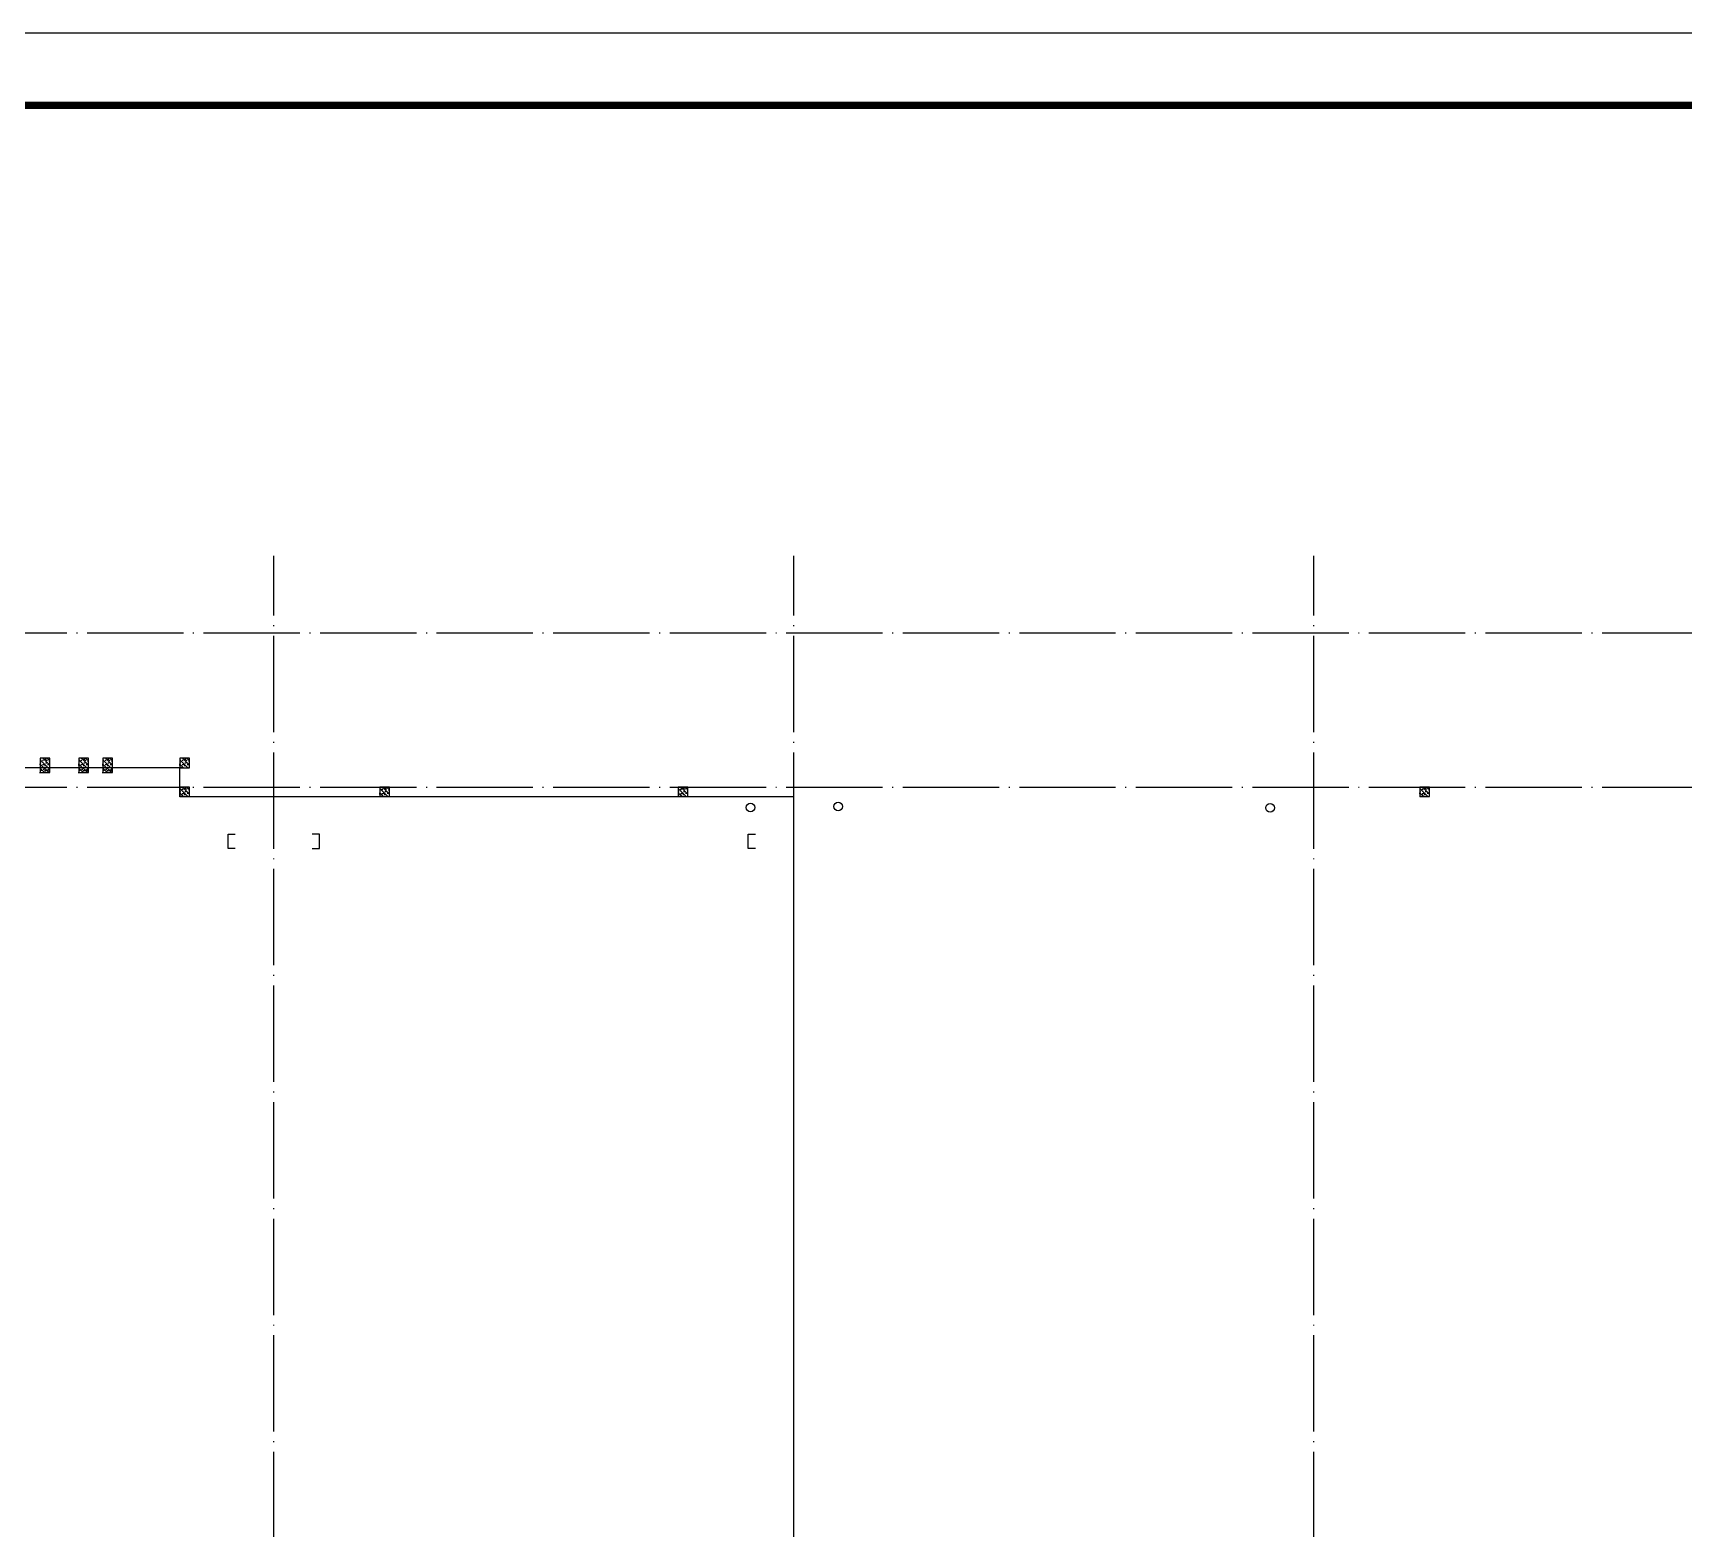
# Model space of a CAD drawing. Extents: x 6843040 to 15500510, y -6507076 to -4940511.
# Drawn here: x 7665797 to 7700081, y -5505902 to -5474851 of the extents above; entities that cross this region are included whole.
import ezdxf

# ---------------------------------------------------------------- set-up
doc = ezdxf.new("R2010")
doc.units = 0
doc.header["$LTSCALE"] = 1000
doc.header["$MEASUREMENT"] = 0
doc.linetypes.add('DOTE', pattern=[2.42, 2, -0.2, 0.02, -0.2])
doc.layers.add('-有效面积', color=6, linetype='Continuous', plot=False)
for name, color, linetype in [('COLUMN', 10, 'Continuous'), ('DOTE', 8, 'DOTE'), ('plan-1', 40, 'Continuous'), ('PUB_HATCH', 8, 'Continuous'), ('PUB_TITLE', 4, 'Continuous'), ('S_SURFACE', 6, 'Continuous'), ('VPIPE-雨水', 4, 'Continuous')]:
    doc.layers.add(name, color=color, linetype=linetype)

# ---------------------------------------------------------------- blocks, each defined once
blk = doc.blocks.new('1GZ')
at = {"layer": 'PUB_HATCH'}
h = blk.add_hatch(dxfattribs=at)
h.set_pattern_fill('钢筋混凝土', color=256, scale=25, angle=90, style=0)
h.set_pattern_definition([(134.999998, (-18771.813, -423366.92), (-44.194175, -44.194172), []), (140, (-18771.81, -423366.92), (15.68804, 179.315045), [18.75, -206.25]), (85, (-18771.81, -423366.92), (-188.048035, -34.68783), [15, -165]), (190.4514, (-18770.5, -423351.98), (-172.35988, 144.62735), [15.93505, -175.28553]), (136.1842, (-18821.81, -423366.92), (41.37976, 266.81026), [28.125, -309.375]), (186.6356, (-18818.36, -423344.69), (-243.52946, 233.66568), [23.90257, -262.92825]), (81.1842, (-18821.8, -423366.92), (-243.52964, 233.6655), [22.5, -247.5]), (111, (-18809.31, -423341.92), (100.65473, 149.22676), [18.75, -206.25]), (56, (-18809.31, -423341.92), (-181.28751, 60.82884), [15, -165]), (161.4514, (-18800.93, -423329.48), (-80.63262, 210.05566), [15.93505, -175.28553]), (127.499998, (-18771.81, -423366.92), (-83.223463, 3.039967), [0, -163, 0, -167.5, 0, -165.625]), (97.499998, (-18771.81, -423366.92), (-98.602926, 65.767388), [0, -95.5, 0, -159.25, 0, -63.125]), (57.499998, (-18771.81, -423422.67), (5.638722, 133.455609), [0, -62.5, 0, -195, 0, -258.75]), (47.499998, (-18771.81, -423447.67), (-25.02624, 145.796543), [0, -81.25, 0, -129.5, 0, -183.75])])
edge = h.paths.add_edge_path()
edge.add_line((287645, -155985), (287445, -155985))
edge.add_line((287645, -155985), (287645, -155685))
edge.add_line((287645, -155685), (287445, -155685))
edge.add_line((287445, -155685), (287445, -155985))
h = blk.add_hatch(dxfattribs=at)
h.set_pattern_fill('钢筋混凝土', color=256, scale=25, angle=90, style=0)
h.set_pattern_definition([(134.999998, (-17971.813, -423366.92), (-44.194175, -44.194172), []), (140, (-17971.81, -423366.92), (15.68804, 179.315045), [18.75, -206.25]), (85, (-17971.81, -423366.92), (-188.048035, -34.68783), [15, -165]), (190.4514, (-17970.5, -423351.98), (-172.35988, 144.62735), [15.93505, -175.28553]), (136.1842, (-18021.81, -423366.92), (41.37976, 266.81026), [28.125, -309.375]), (186.6356, (-18018.36, -423344.69), (-243.52946, 233.66568), [23.90257, -262.92825]), (81.1842, (-18021.8, -423366.92), (-243.52964, 233.6655), [22.5, -247.5]), (111, (-18009.31, -423341.92), (100.65473, 149.22676), [18.75, -206.25]), (56, (-18009.31, -423341.92), (-181.28751, 60.82884), [15, -165]), (161.4514, (-18000.93, -423329.48), (-80.63262, 210.05566), [15.93505, -175.28553]), (127.499998, (-17971.81, -423366.92), (-83.223463, 3.039967), [0, -163, 0, -167.5, 0, -165.625]), (97.499998, (-17971.81, -423366.92), (-98.602926, 65.767388), [0, -95.5, 0, -159.25, 0, -63.125]), (57.499998, (-17971.81, -423422.67), (5.638722, 133.455609), [0, -62.5, 0, -195, 0, -258.75]), (47.499998, (-17971.81, -423447.67), (-25.02624, 145.796543), [0, -81.25, 0, -129.5, 0, -183.75])])
edge = h.paths.add_edge_path()
edge.add_line((288445, -155985), (288245, -155985))
edge.add_line((288445, -155985), (288445, -155685))
edge.add_line((288445, -155685), (288245, -155685))
edge.add_line((288245, -155685), (288245, -155985))
h = blk.add_hatch(dxfattribs=at)
h.set_pattern_fill('钢筋混凝土', color=256, scale=25, angle=90, style=0)
h.set_pattern_definition([(134.999998, (-17471.813, -423366.92), (-44.194175, -44.194172), []), (140, (-17471.81, -423366.92), (15.68804, 179.315045), [18.75, -206.25]), (85, (-17471.81, -423366.92), (-188.048035, -34.68783), [15, -165]), (190.4514, (-17470.5, -423351.98), (-172.35988, 144.62735), [15.93505, -175.28553]), (136.1842, (-17521.81, -423366.92), (41.37976, 266.81026), [28.125, -309.375]), (186.6356, (-17518.36, -423344.69), (-243.52946, 233.66568), [23.90257, -262.92825]), (81.1842, (-17521.8, -423366.92), (-243.52964, 233.6655), [22.5, -247.5]), (111, (-17509.31, -423341.92), (100.65473, 149.22676), [18.75, -206.25]), (56, (-17509.31, -423341.92), (-181.28751, 60.82884), [15, -165]), (161.4514, (-17500.93, -423329.48), (-80.63262, 210.05566), [15.93505, -175.28553]), (127.499998, (-17471.81, -423366.92), (-83.223463, 3.039967), [0, -163, 0, -167.5, 0, -165.625]), (97.499998, (-17471.81, -423366.92), (-98.602926, 65.767388), [0, -95.5, 0, -159.25, 0, -63.125]), (57.499998, (-17471.81, -423422.67), (5.638722, 133.455609), [0, -62.5, 0, -195, 0, -258.75]), (47.499998, (-17471.81, -423447.67), (-25.02624, 145.796543), [0, -81.25, 0, -129.5, 0, -183.75])])
edge = h.paths.add_edge_path()
edge.add_line((288945, -155985), (288745, -155985))
edge.add_line((288945, -155985), (288945, -155685))
edge.add_line((288945, -155685), (288745, -155685))
edge.add_line((288745, -155685), (288745, -155985))
h = blk.add_hatch(dxfattribs=at)
h.set_pattern_fill('钢筋混凝土', color=256, scale=25, angle=90, style=0)
h.set_pattern_definition([(134.999998, (-15871.815, -423366.92), (-44.194175, -44.194172), []), (140, (-15871.81, -423366.92), (15.68804, 179.315045), [18.75, -206.25]), (85, (-15871.81, -423366.92), (-188.048035, -34.68783), [15, -165]), (190.4514, (-15870.5, -423351.98), (-172.35988, 144.62735), [15.93505, -175.28553]), (136.1842, (-15921.81, -423366.92), (41.37976, 266.81026), [28.125, -309.375]), (186.6356, (-15918.37, -423344.69), (-243.52946, 233.66568), [23.90257, -262.92825]), (81.1842, (-15921.81, -423366.92), (-243.52964, 233.6655), [22.5, -247.5]), (111, (-15909.31, -423341.92), (100.65473, 149.22676), [18.75, -206.25]), (56, (-15909.31, -423341.92), (-181.28751, 60.82884), [15, -165]), (161.4514, (-15900.93, -423329.48), (-80.63262, 210.05566), [15.93505, -175.28553]), (127.499998, (-15871.815, -423366.92), (-83.223463, 3.039967), [0, -163, 0, -167.5, 0, -165.625]), (97.499998, (-15871.815, -423366.92), (-98.602926, 65.767388), [0, -95.5, 0, -159.25, 0, -63.125]), (57.499998, (-15871.815, -423422.67), (5.638722, 133.455609), [0, -62.5, 0, -195, 0, -258.75]), (47.499998, (-15871.81, -423447.67), (-25.02624, 145.796543), [0, -81.25, 0, -129.5, 0, -183.75])])
edge = h.paths.add_edge_path()
edge.add_line((290545, -155885), (290345, -155885))
edge.add_line((290545, -155885), (290545, -155685))
edge.add_line((290545, -155685), (290345, -155685))
edge.add_line((290345, -155685), (290345, -155885))
h = blk.add_hatch(dxfattribs=at)
h.set_pattern_fill('钢筋混凝土', color=256, scale=25, angle=90, style=0)
h.set_pattern_definition([(134.999998, (-15871.815, -423966.92), (-44.194175, -44.194172), []), (140, (-15871.81, -423966.92), (15.68804, 179.315045), [18.75, -206.25]), (85, (-15871.81, -423966.92), (-188.048035, -34.68783), [15, -165]), (190.4514, (-15870.5, -423951.98), (-172.35988, 144.62735), [15.93505, -175.28553]), (136.1842, (-15921.81, -423966.92), (41.37976, 266.81026), [28.125, -309.375]), (186.6356, (-15918.37, -423944.69), (-243.52946, 233.66568), [23.90257, -262.92825]), (81.1842, (-15921.81, -423966.92), (-243.52964, 233.6655), [22.5, -247.5]), (111, (-15909.31, -423941.92), (100.65473, 149.22676), [18.75, -206.25]), (56, (-15909.31, -423941.92), (-181.28751, 60.82884), [15, -165]), (161.4514, (-15900.93, -423929.48), (-80.63262, 210.05566), [15.93505, -175.28553]), (127.499998, (-15871.815, -423966.92), (-83.223463, 3.039967), [0, -163, 0, -167.5, 0, -165.625]), (97.499998, (-15871.815, -423966.92), (-98.602926, 65.767388), [0, -95.5, 0, -159.25, 0, -63.125]), (57.499998, (-15871.815, -424022.67), (5.638722, 133.455609), [0, -62.5, 0, -195, 0, -258.75]), (47.499998, (-15871.81, -424047.67), (-25.02624, 145.796543), [0, -81.25, 0, -129.5, 0, -183.75])])
edge = h.paths.add_edge_path()
edge.add_line((290545, -156485), (290345, -156485))
edge.add_line((290545, -156485), (290545, -156285))
edge.add_line((290545, -156285), (290345, -156285))
edge.add_line((290345, -156285), (290345, -156485))
h = blk.add_hatch(dxfattribs=at)
h.set_pattern_fill('钢筋混凝土', color=256, scale=25, angle=90, style=0)
h.set_pattern_definition([(134.999998, (-11721.81, -423966.92), (-44.194175, -44.194172), []), (140, (-11721.81, -423966.92), (15.68804, 179.315045), [18.75, -206.25]), (85, (-11721.81, -423966.92), (-188.048035, -34.68783), [15, -165]), (190.4514, (-11720.5, -423951.98), (-172.35988, 144.62735), [15.93505, -175.28553]), (136.1842, (-11771.8, -423966.92), (41.37976, 266.81026), [28.125, -309.375]), (186.6356, (-11768.36, -423944.69), (-243.52946, 233.66568), [23.90257, -262.92825]), (81.1842, (-11771.8, -423966.92), (-243.52964, 233.6655), [22.5, -247.5]), (111, (-11759.31, -423941.92), (100.65473, 149.22676), [18.75, -206.25]), (56, (-11759.31, -423941.92), (-181.28751, 60.82884), [15, -165]), (161.4514, (-11750.92, -423929.48), (-80.63262, 210.05566), [15.93505, -175.28553]), (127.499998, (-11721.81, -423966.92), (-83.223463, 3.039967), [0, -163, 0, -167.5, 0, -165.625]), (97.499998, (-11721.81, -423966.92), (-98.602926, 65.767388), [0, -95.5, 0, -159.25, 0, -63.125]), (57.499998, (-11721.81, -424022.67), (5.638722, 133.455609), [0, -62.5, 0, -195, 0, -258.75]), (47.499998, (-11721.81, -424047.67), (-25.02624, 145.796543), [0, -81.25, 0, -129.5, 0, -183.75])])
edge = h.paths.add_edge_path()
edge.add_line((294695, -156485), (294495, -156485))
edge.add_line((294695, -156485), (294695, -156285))
edge.add_line((294695, -156285), (294495, -156285))
edge.add_line((294495, -156285), (294495, -156485))
h = blk.add_hatch(dxfattribs=at)
h.set_pattern_fill('钢筋混凝土', color=256, scale=25, angle=90, style=0)
h.set_pattern_definition([(134.999998, (-5521.81, -423966.92), (-44.194175, -44.194172), []), (140, (-5521.81, -423966.92), (15.68804, 179.315045), [18.75, -206.25]), (85, (-5521.81, -423966.92), (-188.048035, -34.68783), [15, -165]), (190.4514, (-5520.5, -423951.98), (-172.35988, 144.62735), [15.93505, -175.28553]), (136.1842, (-5571.8, -423966.92), (41.37976, 266.81026), [28.125, -309.375]), (186.6356, (-5568.36, -423944.69), (-243.52946, 233.66568), [23.90257, -262.92825]), (81.1842, (-5571.8, -423966.92), (-243.52964, 233.6655), [22.5, -247.5]), (111, (-5559.31, -423941.92), (100.65473, 149.22676), [18.75, -206.25]), (56, (-5559.31, -423941.92), (-181.28751, 60.82884), [15, -165]), (161.4514, (-5550.92, -423929.48), (-80.63262, 210.05566), [15.93505, -175.28553]), (127.499998, (-5521.81, -423966.92), (-83.223463, 3.039967), [0, -163, 0, -167.5, 0, -165.625]), (97.499998, (-5521.81, -423966.92), (-98.602926, 65.767388), [0, -95.5, 0, -159.25, 0, -63.125]), (57.499998, (-5521.81, -424022.67), (5.638722, 133.455609), [0, -62.5, 0, -195, 0, -258.75]), (47.499998, (-5521.81, -424047.67), (-25.02624, 145.796543), [0, -81.25, 0, -129.5, 0, -183.75])])
edge = h.paths.add_edge_path()
edge.add_line((300895, -156485), (300695, -156485))
edge.add_line((300895, -156485), (300895, -156285))
edge.add_line((300895, -156285), (300695, -156285))
edge.add_line((300695, -156285), (300695, -156485))
h = blk.add_hatch(dxfattribs=at)
h.set_pattern_fill('钢筋混凝土', color=256, scale=25, angle=90, style=0)
h.set_pattern_definition([(134.999998, (9878.19, -423966.92), (-44.194175, -44.194172), []), (140, (9878.19, -423966.92), (15.68804, 179.315045), [18.75, -206.25]), (85, (9878.19, -423966.92), (-188.048035, -34.68783), [15, -165]), (190.4514, (9879.5, -423951.98), (-172.35988, 144.62735), [15.93505, -175.28553]), (136.1842, (9828.2, -423966.92), (41.37976, 266.81026), [28.125, -309.375]), (186.6356, (9831.64, -423944.69), (-243.52946, 233.66568), [23.90257, -262.92825]), (81.1842, (9828.2, -423966.92), (-243.52964, 233.6655), [22.5, -247.5]), (111, (9840.69, -423941.92), (100.65473, 149.22676), [18.75, -206.25]), (56, (9840.69, -423941.92), (-181.28751, 60.82884), [15, -165]), (161.4514, (9849.08, -423929.48), (-80.63262, 210.05566), [15.93505, -175.28553]), (127.499998, (9878.19, -423966.92), (-83.223463, 3.039967), [0, -163, 0, -167.5, 0, -165.625]), (97.499998, (9878.19, -423966.92), (-98.602926, 65.767388), [0, -95.5, 0, -159.25, 0, -63.125]), (57.499998, (9878.19, -424022.67), (5.638722, 133.455609), [0, -62.5, 0, -195, 0, -258.75]), (47.499998, (9878.19, -424047.67), (-25.02624, 145.796543), [0, -81.25, 0, -129.5, 0, -183.75])])
edge = h.paths.add_edge_path()
edge.add_line((316295, -156485), (316095, -156485))
edge.add_line((316295, -156485), (316295, -156285))
edge.add_line((316295, -156285), (316095, -156285))
edge.add_line((316095, -156285), (316095, -156485))
at = {"layer": 'COLUMN'}
for points in [[(287445, -155985), (287645, -155985), (287645, -155685), (287445, -155685)], [(288245, -155985), (288445, -155985), (288445, -155685), (288245, -155685)], [(288745, -155985), (288945, -155985), (288945, -155685), (288745, -155685)], [(290345, -155885), (290545, -155885), (290545, -155685), (290345, -155685)], [(290345, -156485), (290545, -156485), (290545, -156285), (290345, -156285)], [(294495, -156485), (294695, -156485), (294695, -156285), (294495, -156285)], [(300695, -156485), (300895, -156485), (300895, -156285), (300695, -156285)], [(316095, -156485), (316295, -156485), (316295, -156285), (316095, -156285)]]:
    blk.add_lwpolyline(points, close=True, dxfattribs=at)
blk = doc.blocks.new('1F手摇拉杆')
at = {"layer": 'S_SURFACE'}
for points in [[(7669997, -5491780), (7669847, -5491780), (7669847, -5491480), (7669997, -5491480)], [(7671597, -5491780), (7671747, -5491780), (7671747, -5491480), (7671597, -5491480)], [(7680797, -5491780), (7680647, -5491780), (7680647, -5491480), (7680797, -5491480)]]:
    blk.add_lwpolyline(points, dxfattribs=at)
blk = doc.blocks.new('一层排水消防0922')
at = {"layer": 'VPIPE-雨水'}
for centre in [(7680697, -5490928), (7682519, -5490905), (7691485, -5490932)]:
    blk.add_circle(centre, 90, dxfattribs=at)

msp = doc.modelspace()

# ---------------------------------------------------------------- linework, layer by layer
at = {"layer": '-有效面积'}
msp.add_lwpolyline([(7656097.4, -5550302), (7681597.4, -5550302), (7681597.4, -5490702), (7668847.4, -5490702), (7668847.4, -5490102), (7660097.4, -5490102), (7660097.4, -5505902), (7653997.4, -5505902), (7653997.4, -5515202), (7649397.4, -5515202), (7649397.4, -5521802), (7653997.4, -5521802), (7653997.4, -5530302), (7649397.4, -5530302), (7649397.4, -5538502), (7653997.4, -5538502), (7653997.4, -5546902), (7656097.4, -5546902)], close=True, dxfattribs=at)
at = {"layer": 'DOTE'}
for p, q in [((7670797.4, -5554702), (7670797.4, -5485702.5)), ((7681597.4, -5554702), (7681597.4, -5485702.5)), ((7692397.4, -5554702), (7692397.4, -5485702.5)), ((7640299.5, -5487302), (7779797.4, -5487302)), ((7640299.5, -5490502), (7779797.4, -5490502))]:
    msp.add_line(p, q, dxfattribs=at)
at = {"layer": 'PUB_TITLE'}
msp.add_lwpolyline([(7627639.5, -5601001.4), (7805989.5, -5601001.4), (7805989.5, -5474851.4), (7627639.5, -5474851.4)], close=True, dxfattribs=at)
at = {"layer": 'PUB_TITLE', "const_width": 150}
msp.add_lwpolyline([(7631389.5, -5599501.4), (7804489.5, -5599501.4), (7804489.5, -5476351.4), (7631389.5, -5476351.4)], close=True, dxfattribs=at)

# ---------------------------------------------------------------- block references
msp.add_blockref('1GZ', (7378502.9, -5334216.6))
at = {"layer": 'plan-1'}
for name in ['一层排水消防0922', '1F手摇拉杆']:
    msp.add_blockref(name, (0, 0), dxfattribs=at)

doc.saveas('drawing.dxf')
